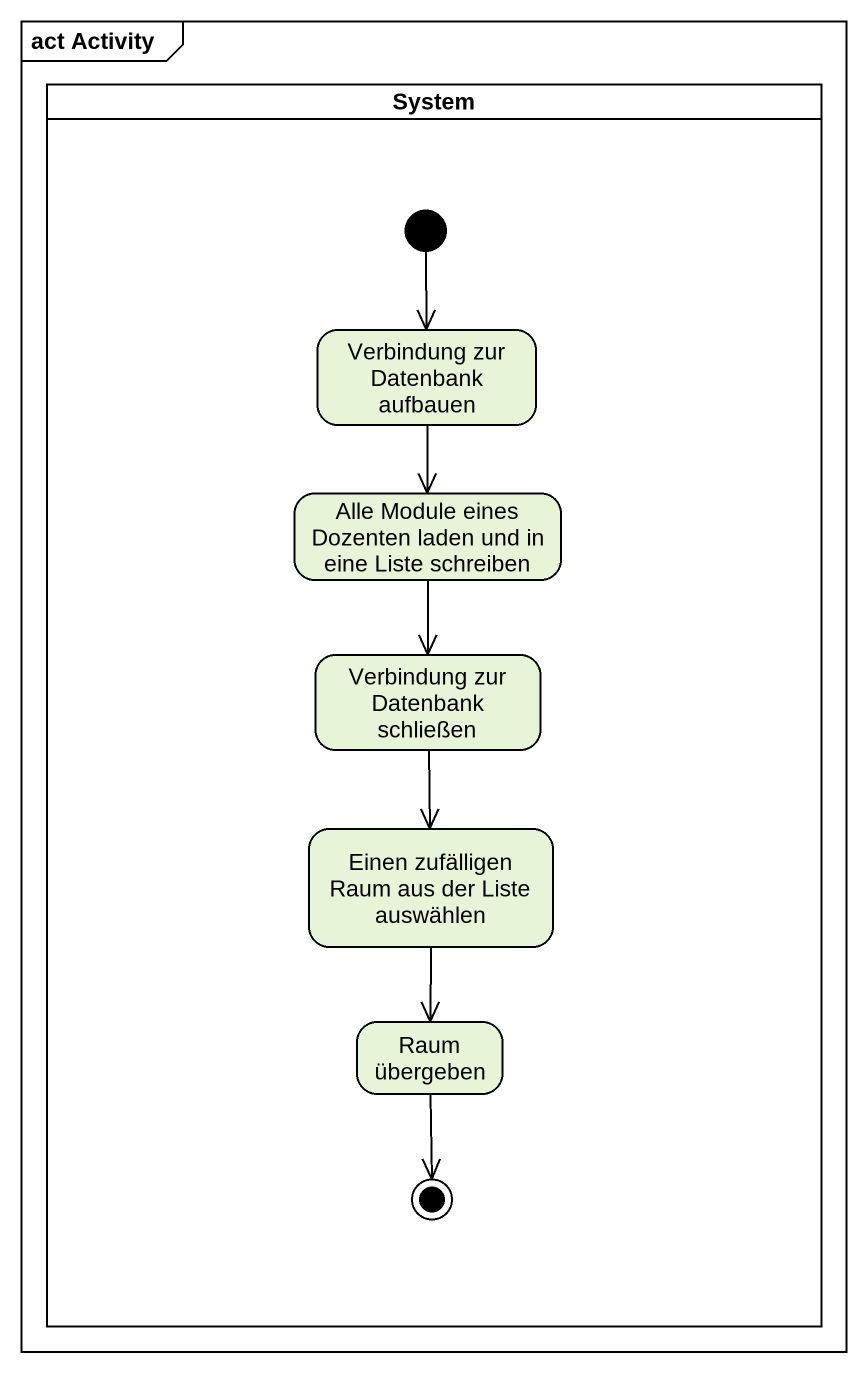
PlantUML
@startuml
mainframe act Activity
hide empty description
state System <<partition>> {
  state "Verbindung zur Datenbank aufbauen" as Verbindung_zur_Datenbank
  state "Alle Module eines Dozenten laden und in eine Liste schreiben" as Alle_Module_eines_Dozenten
  state "Verbindung zur Datenbank schließen" as Verbindung_zur_Datenbank_2
  state "Einen zufälligen Raum aus der Liste auswählen" as Einen_zufälligen_Raum_aus
  state "Raum übergeben" as Raum_übergeben
  [*] --> Verbindung_zur_Datenbank
  Raum_übergeben --> [*]
}
Verbindung_zur_Datenbank --> Alle_Module_eines_Dozenten
Alle_Module_eines_Dozenten --> Verbindung_zur_Datenbank_2
Verbindung_zur_Datenbank_2 --> Einen_zufälligen_Raum_aus
Einen_zufälligen_Raum_aus --> Raum_übergeben
@enduml
